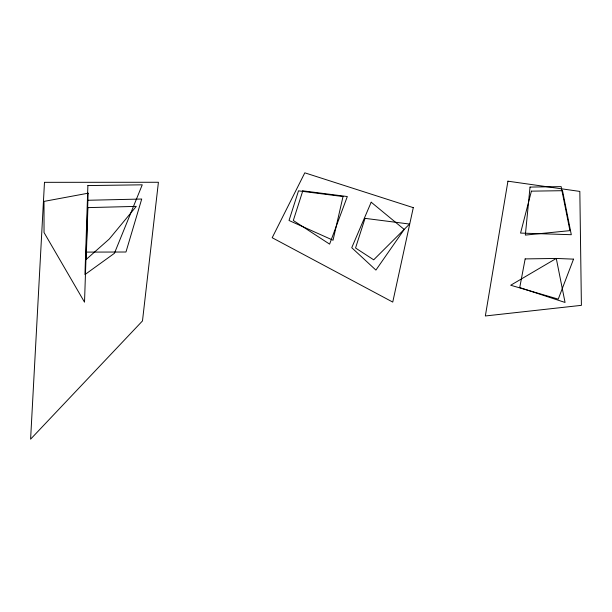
<?xml version="1.0" encoding="UTF-8"?>
<svg xmlns="http://www.w3.org/2000/svg" width="612" height="612" viewBox="0 0 612 612"><rect width="100%" height="100%" fill="white"/><g stroke="black" fill="none" stroke-linecap="round" stroke-linejoin="round"><path stroke-width="0.92" d="M87.891 200.269L141.724 199.03L125.965 252.014L86.177 252.106M87.891 185.574L84.953 274.581L114.406 253.314L142.252 184.816L87.891 185.574M88.128 193.201L84.525 302.183L44.041 232.529L43.995 201.402L88.128 193.201M87.891 207.621L86.177 259.457L109.265 239.032L136.277 206.382L87.891 207.621M44.477 182.33L30.6 439.171L142.481 320.933L158.416 182.269L44.477 182.33M530.03 187.081L525.341 235.092L569.933 230.64L561.15 186.622L530.03 187.081M507.929 181.183L485.347 315.968L581.4 305.342L579.832 191.418L507.929 181.183M525.157 258.907L519.733 287.586L565.06 302.458L556.277 258.44L525.157 258.907M413.291 207.652L392.751 302.083L272.187 237.724L304.807 172.829L413.291 207.652M343.026 196.544L333.035 240.233L289.025 220.488L298.503 190.837L343.026 196.544M531.4 191.151L520.56 233.08L571.302 234.71L562.52 190.692L531.4 191.151M302.795 190.837L293.316 220.488L329.608 244.127L347.318 196.544L302.795 190.837M365.027 218.354L355.549 247.998L373.695 259.817L409.55 224.053L365.027 218.354M573.536 259.144L558.251 299.123L510.699 285.246L556.277 258.44L573.536 259.144M371.193 202.212L351.747 247.707L375.913 270.091L404.218 229.439L371.193 202.212"/></g></svg>
